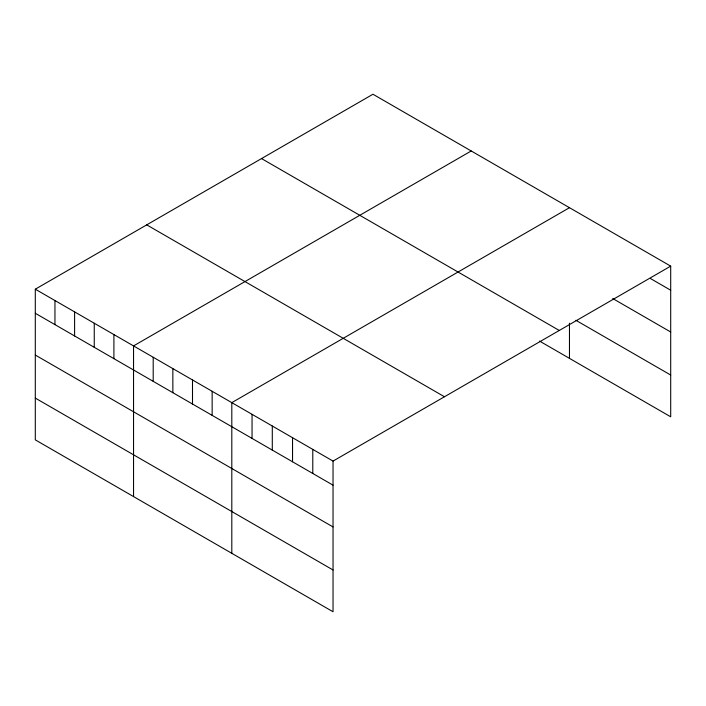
<?xml version="1.0" encoding="UTF-8"?>
<svg xmlns="http://www.w3.org/2000/svg" width="706" height="706" viewBox="0 0 706 706"><rect width="100%" height="100%" fill="white"/><g stroke="black" fill="none" stroke-linecap="round" stroke-linejoin="round"><path stroke-width="1.06" d="M35.3 289.195L333.038 461.089L333.038 611.758L35.3 439.864L35.3 289.195L372.962 94.242L670.7 266.136L670.7 416.805L539.525 341.077M471.22 150.969L133.549 345.914L133.549 496.592M569.468 207.696L231.806 402.641L231.806 553.31M333.038 461.089L670.7 266.136M650.455 278.526L670.7 290.219M612.72 298.523L670.7 331.996M575.911 320.303L670.7 375.036M261.538 158.576L559.267 330.47M146.733 224.861L444.462 396.754M35.3 313.27L333.038 485.163M35.3 355.047L333.038 526.941M35.3 398.087L333.038 569.98M569.468 323.18L569.468 358.366M312.784 449.395L312.784 473.479M292.54 437.711L292.54 461.786M272.295 426.018L272.295 450.101M252.051 414.334L252.051 438.408M212.153 391.3L212.153 415.375M192.5 379.952L192.5 404.035M172.855 368.611L172.855 392.686M153.202 357.262L153.202 381.346M113.904 334.573L113.904 358.648M94.251 323.224L94.251 347.308M74.598 311.884L74.598 335.959M54.953 300.535L54.953 324.619"/></g></svg>
